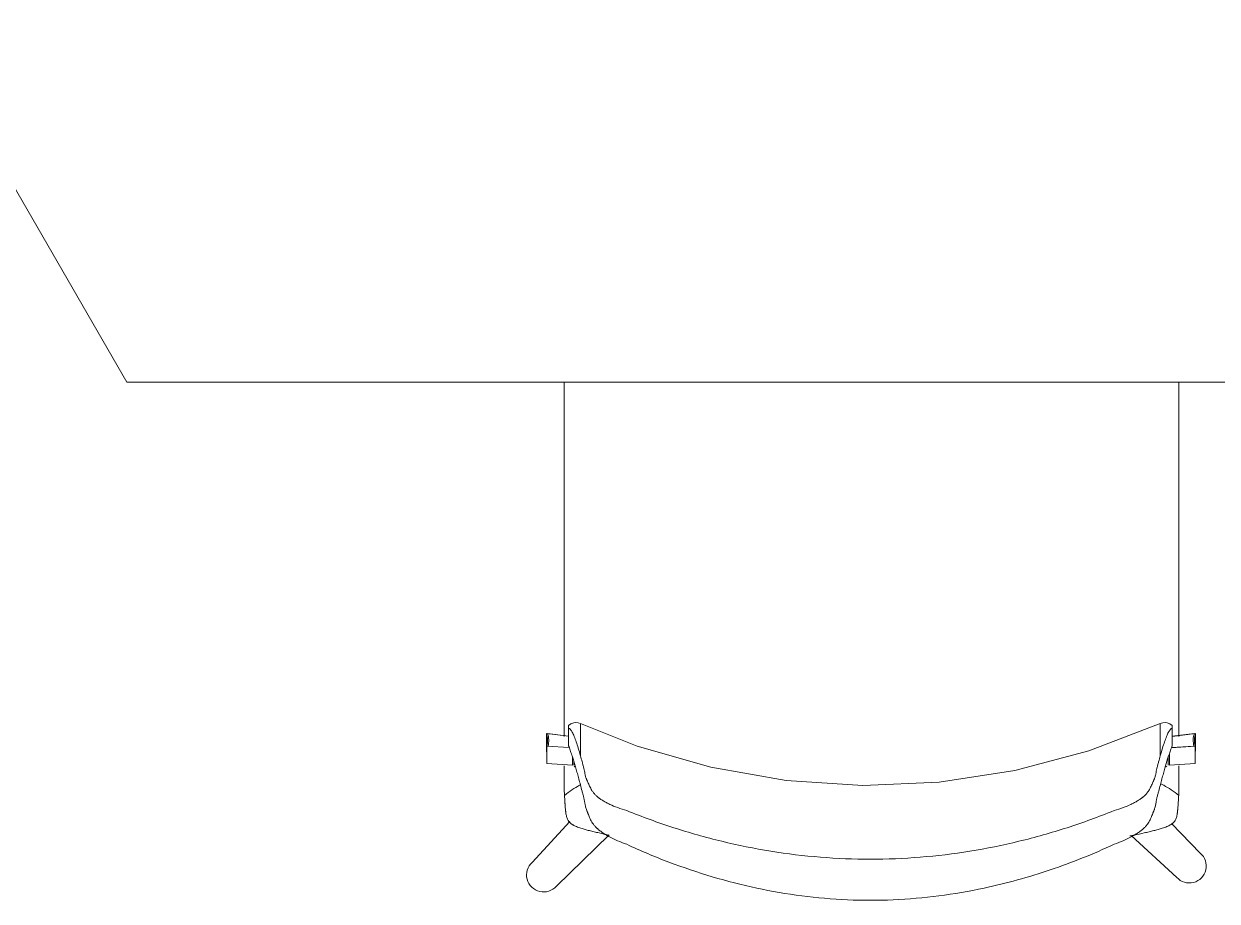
# Model space of a CAD drawing. Header units: millimetres. Extents: x 155927 to 295199, y -4084 to 97293.
# Drawn here: x 175572 to 176494, y 22813 to 23490 of the extents above; entities that cross this region are included whole.
import ezdxf

# ---------------------------------------------------------------- set-up
doc = ezdxf.new("R2010")
doc.units = ezdxf.units.MM
doc.header["$MEASUREMENT"] = 0
doc.layers.add('I-FURN', color=8, linetype='CONTINUOUS', lineweight=9)

msp = doc.modelspace()

# ---------------------------------------------------------------- linework, layer by layer
at = {"layer": 'I-FURN'}
for p, q in [((175076.81, 24209.6), (175651.82, 23213.67)), ((175651.82, 23213.67), (176801.82, 23213.69)), ((175994.79, 22949.86), (175993.02, 22948.65)), ((175993.02, 22932.95), (175993.02, 22946.58)), ((175996.93, 22950.64), (175994.79, 22949.86)), ((175998.43, 22950.84), (175996.93, 22950.64)), ((176000.31, 22950.73), (175998.43, 22950.84)), ((176002.13, 22950.22), (176000.31, 22950.73)), ((176046.06, 22932.73), (176002.13, 22950.22)), ((176449.9, 22950.22), (176394.76, 22928.95)), ((176449.9, 22950.22), (176451.72, 22950.73)), ((176451.72, 22950.73), (176453.6, 22950.84)), ((176453.6, 22950.84), (176455.1, 22950.64)), ((176455.1, 22950.64), (176457.24, 22949.86)), ((176457.24, 22949.86), (176459.01, 22948.65)), ((176459.01, 22932.95), (176459.01, 22946.58)), ((175993.02, 22940.35), (175975.84, 22942.41)), ((175975.84, 22942.41), (175975.84, 22929.08)), ((175993.02, 22940.43), (175976.8, 22942.38)), ((176476.19, 22942.41), (176459.01, 22940.35)), ((176477.14, 22942.38), (176459.01, 22940.2)), ((176477.14, 22929.05), (176477.14, 22942.38)), ((175976.17, 22932.69), (175993.53, 22931.5)), ((175976.17, 22919.36), (175976.17, 22932.69)), ((176102.86, 22916.3), (176046.06, 22932.73)), ((176394.76, 22928.95), (176337.64, 22913.76)), ((176456.91, 22917.97), (176456.91, 22926.8)), ((176458.47, 22931.41), (176476.81, 22932.66)), ((176458.5, 22931.5), (176475.86, 22932.69)), ((176476.81, 22932.66), (176476.81, 22919.33)), ((175996.08, 22918), (175976.17, 22919.36)), ((175996.08, 22923.9), (175996.08, 22918)), ((175997.03, 22920.98), (175997.03, 22917.97)), ((176161.11, 22906.11), (176102.86, 22916.3)), ((176455.96, 22918), (176455.96, 22923.9)), ((176476.81, 22919.33), (176456.91, 22917.97)), ((176220.12, 22902.27), (176161.11, 22906.11)), ((176337.64, 22913.76), (176279.19, 22904.83)), ((176279.19, 22904.83), (176220.12, 22902.27)), ((175993.85, 22874.41), (175964.87, 22842.87)), ((176480.77, 22850.07), (176458.66, 22872.85)), ((175983.58, 22824.65), (176024.25, 22864.09)), ((176427.46, 22863.58), (176462.57, 22831.35))]:
    msp.add_line(p, q, dxfattribs=at)
for centre, start, end in [((175973.62, 22833.14), 131.96621, 319.58244), ((176472.29, 22840.1), 221.98964, 49.60587)]:
    msp.add_arc(centre, 13.09, start, end, dxfattribs=at)
for centre, start_param, end_param in [((175959.35, 22937.02), 6.026179, 6.605675), ((175960.3, 22936.99), 6.026179, 6.605675), ((176492.68, 22937.02), 2.819103, 3.398599), ((176493.63, 22936.99), 2.819103, 3.398599), ((175959.35, 22923.68), 0.238848, 0.322489), ((176493.63, 22923.66), 2.819103, 2.902745)]:
    msp.add_ellipse(centre, major_axis=(17.39, 0), ratio=0.978487, start_param=start_param, end_param=end_param, dxfattribs=at)
for points, knots in [([(175989.64, 22940.06), (175989.64, 22940.75), (175989.64, 22944.01), (175989.64, 22949.87), (175989.64, 22957.67), (175989.64, 22965.4), (175989.64, 22975.5), (175989.64, 22987.87), (175989.64, 23000.1), (175989.64, 23010.01), (175989.64, 23017.59), (175989.64, 23025.21), (175989.64, 23035.24), (175989.64, 23047.69), (175989.64, 23062.58), (175989.64, 23077.71), (175989.64, 23092.88), (175989.64, 23107.84), (175989.64, 23120.36), (175989.64, 23130.44), (175989.64, 23138.08), (175989.64, 23145.71), (175989.64, 23155.75), (175989.64, 23168.2), (175989.64, 23180.68), (175989.64, 23190.76), (175989.64, 23198.39), (175989.64, 23206), (175989.64, 23211.16), (175989.64, 23213.81), (175989.64, 23213.97)], [-0.8977274, -0.8977274, -0.8977274, -0.8977274, -0.8928571, -0.875, -0.8571429, -0.8392857, -0.8214286, -0.7857143, -0.75, -0.7321429, -0.7142857, -0.6964286, -0.6785714, -0.6428571, -0.6071429, -0.5714286, -0.5357143, -0.5, -0.4642857, -0.4464286, -0.4285714, -0.4107143, -0.3928571, -0.3571429, -0.3214286, -0.3035714, -0.2857143, -0.2678571, -0.25, -0.2488464, -0.2488464, -0.2488464, -0.2488464]), ([(176464.3, 23214.01), (176464.3, 23213.91), (176464.3, 23208.79), (176464.3, 23198.53), (176464.3, 23183.18), (176464.3, 23168.06), (176464.3, 23155.49), (176464.3, 23145.39), (176464.3, 23137.74), (176464.3, 23130.12), (176464.3, 23120.1), (176464.3, 23107.72), (176464.3, 23095.38), (176464.3, 23085.43), (176464.3, 23077.86), (176464.3, 23070.28), (176464.3, 23060.28), (176464.3, 23047.86), (176464.3, 23035.38), (176464.3, 23025.28), (176464.3, 23017.61), (176464.3, 23009.94), (176464.3, 22999.87), (176464.3, 22987.38), (176464.3, 22972.32), (176464.3, 22956.89), (176464.3, 22946.14), (176464.3, 22940.57), (176464.3, 22940.11)], [-0.7507659, -0.7507659, -0.7507659, -0.7507659, -0.75, -0.7142857, -0.6785714, -0.6428571, -0.6071429, -0.5892857, -0.5714286, -0.5535714, -0.5357143, -0.5, -0.4642857, -0.4464286, -0.4285714, -0.4107143, -0.3928571, -0.3571429, -0.3214286, -0.3035714, -0.2857143, -0.2678571, -0.25, -0.2142857, -0.1785714, -0.1428571, -0.1071429, -0.103964, -0.103964, -0.103964, -0.103964]), ([(175993.02, 22946.94), (175993.02, 22947.31), (175993.02, 22948.09), (175993.02, 22948.72), (175993.02, 22948.62), (175993.02, 22947.96), (175993.02, 22947.14), (175993.02, 22946.58)], [0.4171888, 0.4171888, 0.4171888, 0.4171888, 0.5, 0.625, 0.75, 0.875, 1, 1, 1, 1]), ([(176002.13, 22925.27), (176002.13, 22928.28), (176002.13, 22933.65), (176002.13, 22940.03), (176002.13, 22944.78), (176002.13, 22947.43), (176002.13, 22948.86), (176002.13, 22949.35), (176002.13, 22949.56)], [0, 0, 0, 0, 0.1111111, 0.2222222, 0.3333333, 0.4444444, 0.5, 0.5555556, 0.5555556, 0.5555556, 0.5555556]), ([(176449.9, 22949.56), (176449.9, 22949.3), (176449.9, 22948.66), (176449.9, 22946.66), (176449.9, 22942.76), (176449.9, 22935.55), (176449.9, 22929.03), (176449.9, 22925.27)], [0.4444444, 0.4444444, 0.4444444, 0.4444444, 0.5138889, 0.5833333, 0.7222222, 0.8611111, 1, 1, 1, 1]), ([(176459.01, 22946.58), (176459.01, 22947.14), (176459.01, 22947.96), (176459.01, 22948.62), (176459.01, 22948.72), (176459.01, 22948.1), (176459.01, 22947.32), (176459.01, 22946.95)], [0, 0, 0, 0, 0.125, 0.25, 0.375, 0.5, 0.5837817, 0.5837817, 0.5837817, 0.5837817]), ([(176037.88, 22856.85), (176035.35, 22857.73), (176030.63, 22859.58), (176025.52, 22862.05), (176021.91, 22864.11), (176019.43, 22865.69), (176017.57, 22867.04), (176016.36, 22867.99), (176015.7, 22868.54), (176015.22, 22868.95), (176014.75, 22869.36), (176014.17, 22869.92), (176013.22, 22870.9), (176012.06, 22872.33), (176010.93, 22874.05), (176010.01, 22875.77), (176009.24, 22877.46), (176008.58, 22879.11), (176008.06, 22880.44), (176007.7, 22881.35), (176007.49, 22881.86), (176007.33, 22882.24), (176007.17, 22882.61), (176006.97, 22883.11), (176006.65, 22883.96), (176006.29, 22885.13), (176005.95, 22886.48), (176005.59, 22888.22), (176005.32, 22889.91), (176005.01, 22891.6), (176004.71, 22892.88), (176004.38, 22894.18), (176003.94, 22895.88), (176003.17, 22898.81), (176002.09, 22902.85), (176000.9, 22907.34), (175999.76, 22911.58), (175998.64, 22915.66), (175997.55, 22919.44), (175996.48, 22922.84), (175995.79, 22924.86), (175995.45, 22925.81)], [0, 0, 0, 0, 0.035714, 0.071429, 0.089286, 0.107143, 0.125, 0.133929, 0.138393, 0.142857, 0.147321, 0.151786, 0.160714, 0.178571, 0.196429, 0.214286, 0.232143, 0.25, 0.267857, 0.276786, 0.28125, 0.285714, 0.290179, 0.294643, 0.303571, 0.321429, 0.339286, 0.357143, 0.392857, 0.410714, 0.428571, 0.446429, 0.464286, 0.5, 0.571429, 0.642857, 0.714286, 0.785714, 0.857143, 0.928571, 1, 1, 1, 1]), ([(176002.13, 22925.27), (176002.58, 22923.71), (176003.24, 22921.35), (176004, 22918.56), (176004.42, 22916.96), (176004.75, 22915.76), (176005.03, 22914.59), (176005.3, 22913.11), (176005.52, 22911.66), (176005.83, 22910.17), (176006.15, 22909.01), (176006.5, 22907.97), (176006.81, 22907.21), (176007.01, 22906.76), (176007.18, 22906.41), (176007.34, 22906.06), (176007.56, 22905.58), (176007.94, 22904.71), (176008.49, 22903.42), (176009.2, 22901.78), (176010.03, 22900.1), (176011, 22898.38), (176012.18, 22896.67), (176013.38, 22895.28), (176014.35, 22894.35), (176014.94, 22893.82), (176015.41, 22893.44), (176015.89, 22893.06), (176016.55, 22892.55), (176017.76, 22891.68), (176019.63, 22890.46), (176022.1, 22889.04), (176025.69, 22887.24), (176030.74, 22885.13), (176035.4, 22883.62), (176037.88, 22882.92)], [0, 0, 0, 0, 0.125, 0.1875, 0.21875, 0.25, 0.28125, 0.3125, 0.375, 0.40625, 0.4375, 0.46875, 0.484375, 0.492188, 0.5, 0.507812, 0.515625, 0.53125, 0.5625, 0.59375, 0.625, 0.65625, 0.6875, 0.71875, 0.734375, 0.742188, 0.75, 0.757812, 0.765625, 0.78125, 0.8125, 0.84375, 0.875, 0.9375, 1, 1, 1, 1]), ([(176456.58, 22925.81), (176455.9, 22923.92), (176454.85, 22920.69), (176453.4, 22915.66), (176452.27, 22911.58), (176451.13, 22907.34), (176449.94, 22902.85), (176448.86, 22898.81), (176447.99, 22895.46), (176447.42, 22893.31), (176447.02, 22891.6), (176446.71, 22889.91), (176446.44, 22888.22), (176446.09, 22886.48), (176445.75, 22885.13), (176445.38, 22883.96), (176445.07, 22883.11), (176444.87, 22882.61), (176444.71, 22882.24), (176444.54, 22881.86), (176444.33, 22881.35), (176443.97, 22880.44), (176443.45, 22879.11), (176442.79, 22877.46), (176442.02, 22875.77), (176441.1, 22874.05), (176439.97, 22872.33), (176438.82, 22870.9), (176437.87, 22869.92), (176437.28, 22869.36), (176436.82, 22868.95), (176436.33, 22868.54), (176435.67, 22867.99), (176434.47, 22867.04), (176432.6, 22865.69), (176430.12, 22864.11), (176426.51, 22862.05), (176421.41, 22859.58), (176416.68, 22857.73), (176414.16, 22856.85)], [0, 0, 0, 0, 0.142857, 0.214286, 0.285714, 0.357143, 0.428571, 0.5, 0.535714, 0.571429, 0.589286, 0.607143, 0.642857, 0.660714, 0.678571, 0.696429, 0.705357, 0.709821, 0.714286, 0.71875, 0.723214, 0.732143, 0.75, 0.767857, 0.785714, 0.803571, 0.821429, 0.839286, 0.848214, 0.852679, 0.857143, 0.861607, 0.866071, 0.875, 0.892857, 0.910714, 0.928571, 0.964286, 1, 1, 1, 1]), ([(176414.16, 22882.92), (176416.64, 22883.62), (176421.29, 22885.13), (176426.34, 22887.24), (176429.93, 22889.04), (176432.4, 22890.46), (176434.27, 22891.68), (176435.48, 22892.55), (176436.14, 22893.06), (176436.63, 22893.44), (176437.09, 22893.82), (176437.69, 22894.35), (176438.65, 22895.28), (176439.85, 22896.67), (176441.03, 22898.38), (176442.01, 22900.1), (176442.83, 22901.78), (176443.55, 22903.42), (176444.09, 22904.71), (176444.47, 22905.58), (176444.69, 22906.06), (176444.86, 22906.41), (176445.02, 22906.76), (176445.22, 22907.21), (176445.53, 22907.97), (176445.89, 22909.01), (176446.2, 22910.17), (176446.51, 22911.66), (176446.73, 22913.11), (176447.01, 22914.59), (176447.28, 22915.76), (176447.61, 22916.96), (176448.03, 22918.56), (176448.79, 22921.35), (176449.45, 22923.71), (176449.9, 22925.27)], [0, 0, 0, 0, 0.0625, 0.125, 0.15625, 0.1875, 0.21875, 0.234375, 0.242188, 0.25, 0.257812, 0.265625, 0.28125, 0.3125, 0.34375, 0.375, 0.40625, 0.4375, 0.46875, 0.484375, 0.492188, 0.5, 0.507812, 0.515625, 0.53125, 0.5625, 0.59375, 0.625, 0.6875, 0.71875, 0.75, 0.78125, 0.8125, 0.875, 1, 1, 1, 1]), ([(176002.5, 22902.96), (176002.13, 22902.78), (175999.79, 22901.6), (175995.53, 22899.05), (175991.72, 22896.21), (175989.84, 22894.62)], [0.93933321, 0.93933321, 0.93933321, 0.93933321, 0.94444444, 0.97222222, 1, 1, 1, 1]), ([(176464.09, 22894.62), (176462.21, 22896.21), (176458.41, 22899.05), (176453.7, 22901.87), (176450.9, 22903.22), (176450.08, 22903.6)], [0, 0, 0, 0, 0.02777778, 0.05555556, 0.06696683, 0.06696683, 0.06696683, 0.06696683]), ([(176023.87, 22864.03), (176021.54, 22864.53), (176017.78, 22865.34), (176013.36, 22866.36), (176010.89, 22866.96), (176009.05, 22867.42), (176007.38, 22867.86), (176005.83, 22868.28), (176004.24, 22868.74), (176002.5, 22869.27), (176000.72, 22869.87), (175999.04, 22870.51), (175997.72, 22871.1), (175996.74, 22871.6), (175996.05, 22872), (175995.37, 22872.43), (175994.5, 22873.08), (175993.53, 22874), (175992.63, 22875.17), (175992, 22876.39), (175991.57, 22877.62), (175991.24, 22878.97), (175991.02, 22880.17), (175990.89, 22881.05), (175990.82, 22881.56), (175990.77, 22881.95), (175990.73, 22882.35), (175990.67, 22882.86), (175990.58, 22883.75), (175990.46, 22884.98), (175990.37, 22886.2), (175990.29, 22887.21), (175990.24, 22888.01), (175990.18, 22888.83), (175990.11, 22889.93), (175989.99, 22891.88), (175989.9, 22893.54), (175989.84, 22894.62)], [0, 0, 0, 0, 0.125, 0.1875, 0.21875, 0.25, 0.28125, 0.3125, 0.34375, 0.375, 0.40625, 0.4375, 0.46875, 0.484375, 0.5, 0.515625, 0.53125, 0.5625, 0.59375, 0.625, 0.65625, 0.6875, 0.71875, 0.734375, 0.742188, 0.75, 0.757812, 0.765625, 0.78125, 0.8125, 0.84375, 0.859375, 0.875, 0.890625, 0.90625, 0.9375, 1, 1, 1, 1]), ([(176464.09, 22894.62), (176464.03, 22893.54), (176463.94, 22891.88), (176463.82, 22889.93), (176463.75, 22888.83), (176463.7, 22888.01), (176463.64, 22887.21), (176463.57, 22886.2), (176463.47, 22884.98), (176463.36, 22883.75), (176463.27, 22882.86), (176463.21, 22882.35), (176463.16, 22881.95), (176463.11, 22881.56), (176463.04, 22881.05), (176462.91, 22880.17), (176462.7, 22878.97), (176462.36, 22877.62), (176461.93, 22876.39), (176461.31, 22875.17), (176460.4, 22874), (176459.44, 22873.08), (176458.56, 22872.43), (176457.88, 22872), (176457.19, 22871.6), (176456.21, 22871.1), (176454.9, 22870.51), (176453.21, 22869.87), (176451.43, 22869.27), (176449.7, 22868.74), (176448.11, 22868.28), (176446.56, 22867.86), (176444.88, 22867.42), (176443.05, 22866.96), (176440.58, 22866.36), (176436.15, 22865.34), (176432.4, 22864.53), (176430.06, 22864.03)], [0, 0, 0, 0, 0.0625, 0.09375, 0.109375, 0.125, 0.140625, 0.15625, 0.1875, 0.21875, 0.234375, 0.242188, 0.25, 0.257812, 0.265625, 0.28125, 0.3125, 0.34375, 0.375, 0.40625, 0.4375, 0.46875, 0.484375, 0.5, 0.515625, 0.53125, 0.5625, 0.59375, 0.625, 0.65625, 0.6875, 0.71875, 0.75, 0.78125, 0.8125, 0.875, 1, 1, 1, 1]), ([(176037.88, 22882.92), (176049.82, 22878.05), (176073.99, 22869.24), (176123.57, 22855.19), (176187.28, 22844.84), (176264.76, 22844.84), (176328.47, 22855.19), (176378.05, 22869.24), (176402.22, 22878.05), (176414.16, 22882.92)], [-1, -1, -1, -1, -0.9, -0.8, -0.6, -0.4, -0.2, -0.1, 0, 0, 0, 0]), ([(176414.16, 22856.85), (176398.09, 22849.37), (176365.24, 22836.21), (176308.32, 22820.42), (176243.8, 22811.92), (176172.84, 22815.08), (176115.03, 22827.57), (176070.31, 22842.71), (176048.59, 22851.86), (176037.88, 22856.85)], [-1, -1, -1, -1, -0.863636, -0.727273, -0.545455, -0.363636, -0.181818, -0.090909, 0, 0, 0, 0])]:
    msp.add_open_spline(points, degree=3, knots=knots, dxfattribs=at)
for points in [[(175993.02, 22946.58), (175993.45, 22946.39), (175994.36, 22945.68), (175995.86, 22943.55), (175997.33, 22940.29), (175998.85, 22936.08), (176000.51, 22931.12), (176001.6, 22927.3), (176002.13, 22925.27)], [(176449.9, 22925.27), (176450.44, 22927.3), (176451.53, 22931.12), (176453.18, 22936.08), (176454.7, 22940.29), (176456.18, 22943.55), (176457.67, 22945.68), (176458.58, 22946.39), (176459.01, 22946.58)], [(175995.45, 22925.81), (175995.04, 22927.12), (175994.21, 22929.6), (175993.4, 22931.86), (175993.02, 22932.95)], [(176459.01, 22932.95), (176458.63, 22931.86), (176457.82, 22929.6), (176456.99, 22927.12), (176456.58, 22925.81)], [(175989.64, 22898.46), (175989.64, 22904.61), (175989.64, 22910.93), (175989.64, 22917.44)], [(175997.2, 22917.2), (175997.57, 22916.94), (175997.95, 22916.67), (175998.35, 22916.4)], [(176453.67, 22916.4), (176454.07, 22916.67), (176454.48, 22916.94), (176454.83, 22917.2)], [(176464.3, 22917.38), (176464.3, 22910.87), (176464.3, 22904.58), (176464.3, 22898.46)], [(175989.84, 22894.62), (175989.81, 22895.25), (175989.74, 22896.54), (175989.67, 22897.82), (175989.64, 22898.46)], [(176464.3, 22898.46), (176464.26, 22897.82), (176464.2, 22896.54), (176464.13, 22895.25), (176464.09, 22894.62)], [(176426.4, 22863.34), (176427.62, 22863.57), (176428.84, 22863.8), (176430.06, 22864.03)], [(176430.06, 22864.03), (176428.86, 22863.8), (176427.66, 22863.57), (176426.46, 22863.35)]]:
    msp.add_open_spline(points, degree=3, dxfattribs=at)

doc.saveas('drawing.dxf')
